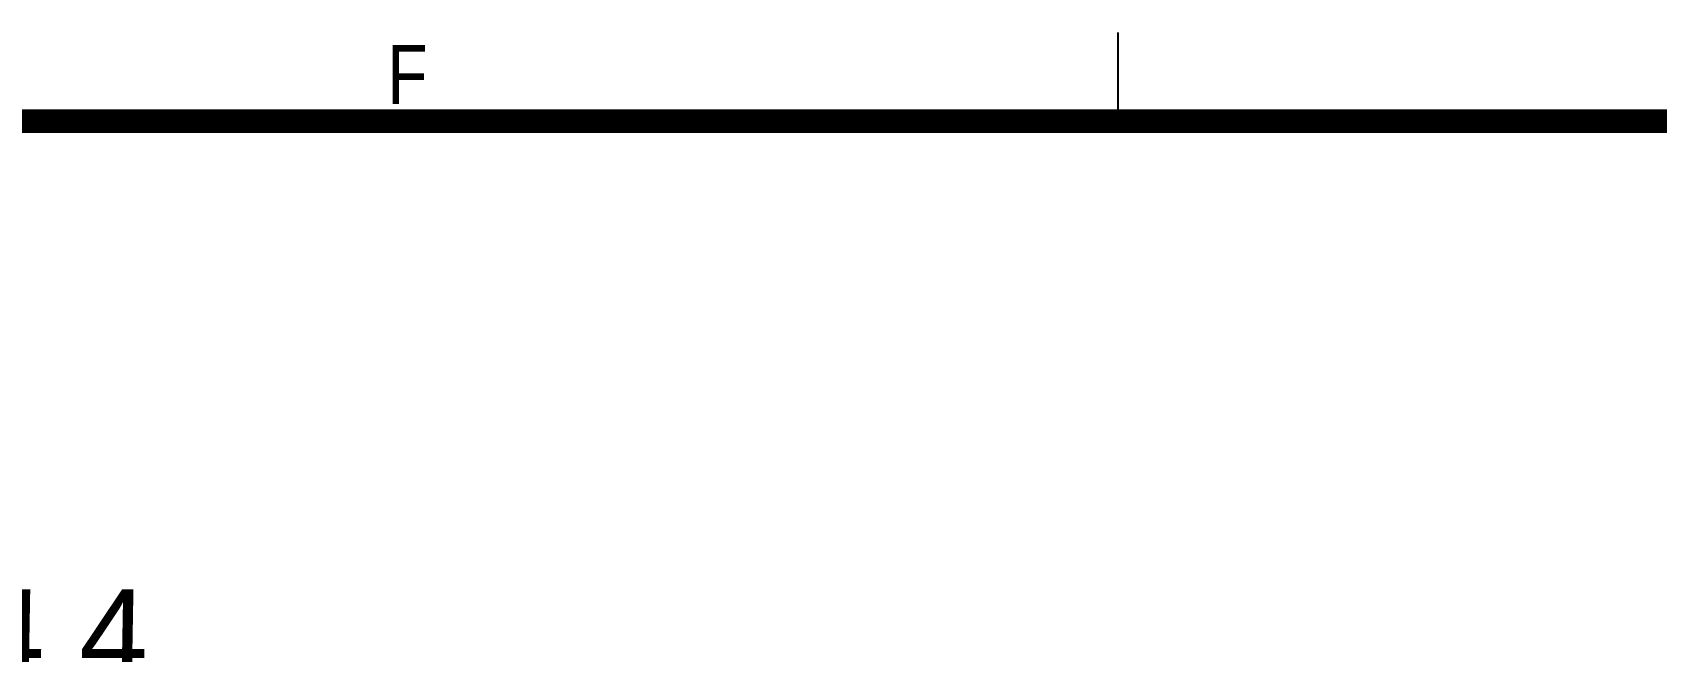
# Model space of a CAD drawing. Header units: millimetres. Extents: x 509 to 2357, y -197 to 647.
# Drawn here: x 2066.4 to 2121.4, y 625.8 to 646.8 of the extents above; entities that cross this region are included whole.
import ezdxf

# ---------------------------------------------------------------- set-up
doc = ezdxf.new("R2010")
doc.units = ezdxf.units.MM
doc.header["$PDMODE"] = 3
doc.header["$PDSIZE"] = 0.7
doc.layers.get('0').update_dxf_attribs({"linetype": 'CONTINUOUS'})
doc.layers.get('Defpoints').update_dxf_attribs({"linetype": 'CONTINUOUS'})
doc.layers.add('Dim', color=1, linetype='CONTINUOUS')
doc.styles.add('OMI-1', font='arial.ttf', dxfattribs={"oblique": 1, "height": 3})
doc.styles.get("Standard").update_dxf_attribs({"font": 'gulim.ttc', "width": 0.8})
doc.dimstyles.new('1', dxfattribs={"dimtxt": 5, "dimasz": 2.5, "dimexe": 0.8, "dimexo": 0.3, "dimgap": 0.5, "dimtad": 1, "dimtoh": 1, "dimdec": 1, "dimzin": 0, "dimdsep": 46, "dimtxsty": 'OMI-1', "dimcen": 0, "dimclrd": 256, "dimclre": 256, "dimclrt": 256, "dimadec": 0, "dimazin": 0, "dimtfac": 0.8, "dimtdec": 1, "dimtix": 1, "dimtmove": 0, "dimatfit": 3, "dimfxl": 1, "dimtolj": 1, "dimtzin": 0, "dimarcsym": 0})

# ---------------------------------------------------------------- blocks, each defined once
blk = doc.blocks.new('*D4173')
at = {"layer": 'Defpoints', "color": 0}
for p in [(2162.271, 624.344), (1967.871, 611.35), (2162.271, 611.35)]:
    blk.add_point(p, dxfattribs=at)
at = {"layer": 'Dim', "lineweight": -2}
for p, q in [((1967.871, 611.65), (1967.871, 625.144)), ((2162.271, 611.65), (2162.271, 625.144)), ((1970.371, 624.344), (2159.771, 624.344))]:
    blk.add_line(p, q, dxfattribs=at)
at = {"layer": 'Dim'}
for points in [[(1970.371, 624.76), (1970.371, 623.927), (1967.871, 624.344)], [(2159.771, 623.927), (2159.771, 624.76), (2162.271, 624.344)]]:
    blk.add_solid(points, dxfattribs=at)
at = {"layer": 'Dim', "insert": (2065.071, 626.375), "char_height": 3, "attachment_point": 5, "style": 'OMI-1'}
blk.add_mtext('\\A1;194.4', dxfattribs=at)

msp = doc.modelspace()

# ---------------------------------------------------------------- linework, layer by layer
msp.add_line((2103.191, 643.759), (2103.191, 646.759))
at = {"const_width": 0.8}
msp.add_lwpolyline([(2353.191, 643.759), (1803.191, 643.759), (1803.191, 263.759), (2353.191, 263.759)], close=True, dxfattribs=at)

# ---------------------------------------------------------------- texts
at = {"width": 0.85}
msp.add_text('F', height=2, dxfattribs=at).set_placement((2078.439, 644.335))

# ---------------------------------------------------------------- dimensions: what is measured, and where the dimension line sits
at = {"layer": 'Dim'}
dim = msp.add_linear_dim(base=(2162.271, 624.344), p1=(1967.871, 611.35), p2=(2162.271, 611.35), dimstyle='1', dxfattribs=at)
dim.commit()
dim.dimension.update_dxf_attribs({"geometry": '*D4173', "text_midpoint": (2065.071, 626.375)})

doc.saveas('drawing.dxf')
